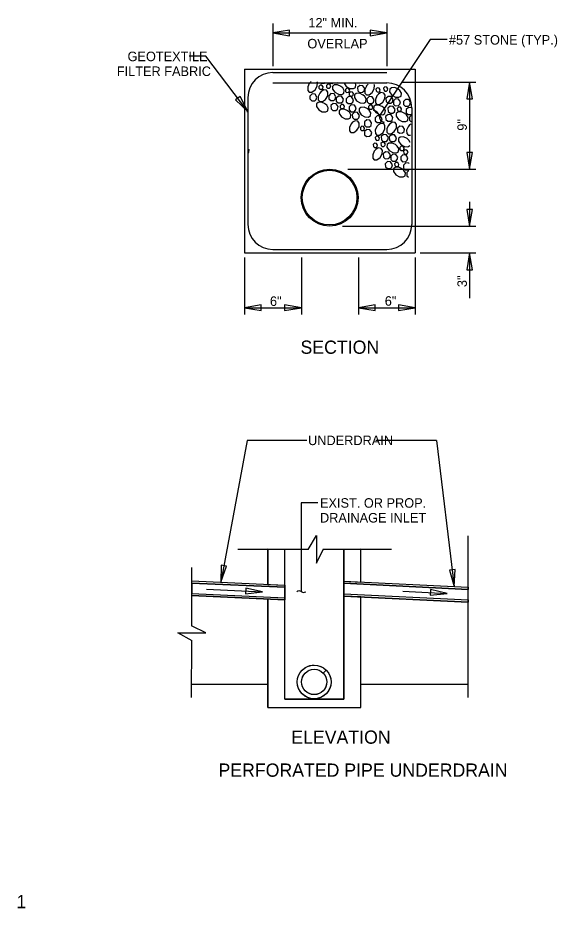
# Model space of a CAD drawing. Extents: x 1.3 to 16.3, y 0.6 to 10.4.
# Drawn here: x 11.22 to 16.31, y 0.61 to 9.03 of the extents above; entities that cross this region are included whole.
import ezdxf

# ---------------------------------------------------------------- set-up
doc = ezdxf.new("R2010")
doc.units = 0
for name, color, linetype in [('SD_P_Dimension Lines', 7, 'Continuous'), ('SD_P_Dimension Text', 7, 'Continuous'), ('SD_P_Frame', 7, 'Continuous'), ('SD_P_Hatching', 7, 'Continuous'), ('SD_P_Prop Object Lines', 7, 'Continuous'), ('SD_P_Shading', 7, 'Continuous'), ('SD_P_Subtitles', 7, 'Continuous'), ('SD_X_Exist Object Lines', 7, 'Continuous')]:
    doc.layers.add(name, color=color, linetype=linetype)

msp = doc.modelspace()

# ---------------------------------------------------------------- linework, layer by layer
at = {"layer": 'SD_P_Dimension Lines'}
for p, q in [((13.6279, 8.9702), (13.6279, 8.567)), ((14.7041, 8.9702), (14.7041, 8.567)), ((13.6279, 8.8827), (14.7041, 8.8827)), ((13.7862, 8.9092), (13.628, 8.8827)), ((13.628, 8.8827), (13.7862, 8.8561)), ((13.7862, 8.8561), (13.7862, 8.9092)), ((14.7041, 8.8827), (14.5459, 8.9093)), ((14.5459, 8.9093), (14.5459, 8.8562)), ((14.5459, 8.8562), (14.7041, 8.8827)), ((15.1144, 8.8213), (14.6305, 8.0971)), ((15.2734, 8.8213), (15.1144, 8.8213)), ((12.9961, 8.6631), (12.8371, 8.6631)), ((13.3925, 8.1388), (12.9961, 8.6631)), ((14.8414, 8.4175), (15.5454, 8.4175)), ((15.4853, 8.4174), (15.4587, 8.2592)), ((15.5119, 8.2592), (15.4853, 8.4174)), ((15.4854, 8.4175), (15.4854, 7.5951)), ((13.3186, 8.2813), (13.2761, 8.2493)), ((13.2761, 8.2493), (13.3925, 8.1389)), ((13.3925, 8.1389), (13.3186, 8.2813)), ((15.4587, 8.2592), (15.5119, 8.2592)), ((15.4588, 7.7534), (15.4854, 7.5952)), ((15.512, 7.7534), (15.4588, 7.7534)), ((15.4854, 7.5952), (15.512, 7.7534)), ((14.3365, 7.5951), (15.5454, 7.5951)), ((15.4854, 7.286), (15.4854, 7.057)), ((15.4588, 7.2153), (15.4854, 7.0571)), ((15.512, 7.2153), (15.4588, 7.2153)), ((15.4854, 7.0571), (15.512, 7.2153)), ((14.287, 7.057), (15.5454, 7.057)), ((13.3589, 6.7598), (13.3589, 6.2209)), ((13.897, 6.7598), (13.897, 6.2209)), ((14.4351, 6.7598), (14.4351, 6.2209)), ((14.9732, 6.7598), (14.9732, 6.2209)), ((15.0175, 6.8032), (15.5454, 6.8032)), ((15.4853, 6.8032), (15.4587, 6.645)), ((15.5119, 6.645), (15.4853, 6.8032)), ((15.4854, 6.8032), (15.4854, 6.3776)), ((15.4587, 6.645), (15.5119, 6.645)), ((13.5172, 6.313), (13.3589, 6.2864)), ((13.5172, 6.2598), (13.5172, 6.313)), ((13.8969, 6.2865), (13.7387, 6.3131)), ((13.7387, 6.3131), (13.7387, 6.2599)), ((14.5933, 6.313), (14.4351, 6.2864)), ((14.5933, 6.2598), (14.5933, 6.313)), ((14.9731, 6.2865), (14.8149, 6.3131)), ((14.8149, 6.3131), (14.8149, 6.2599)), ((13.3589, 6.2864), (13.897, 6.2864)), ((13.3589, 6.2864), (13.5172, 6.2598)), ((13.7387, 6.2599), (13.8969, 6.2865)), ((14.4351, 6.2864), (14.9732, 6.2864)), ((14.4351, 6.2864), (14.5933, 6.2598)), ((14.8149, 6.2599), (14.9731, 6.2865)), ((13.3837, 5.0325), (13.1353, 3.6938)), ((13.9485, 5.0325), (13.3837, 5.0325)), ((15.1735, 5.0325), (14.6018, 5.0325)), ((15.1735, 5.0325), (15.3413, 3.6513)), ((14.0538, 4.4412), (13.8965, 4.4412)), ((13.8965, 4.4412), (13.8965, 3.6035)), ((13.1381, 3.8543), (13.1354, 3.6939)), ((13.1354, 3.6939), (13.1904, 3.8446)), ((13.1904, 3.8446), (13.1381, 3.8543)), ((15.3487, 3.8116), (15.2959, 3.8052)), ((15.2959, 3.8052), (15.3414, 3.6514)), ((15.3414, 3.6514), (15.3487, 3.8116)), ((13.0018, 3.6277), (13.5299, 3.6026)), ((13.3731, 3.6367), (13.3705, 3.5836)), ((13.5298, 3.6027), (13.3731, 3.6367)), ((15.1161, 3.6225), (15.113, 3.5695)), ((15.2725, 3.5869), (15.1161, 3.6225)), ((13.3705, 3.5836), (13.5298, 3.6027)), ((14.8557, 3.6084), (15.2725, 3.5868)), ((15.113, 3.5695), (15.2725, 3.5869))]:
    msp.add_line(p, q, dxfattribs=at)
for centre, radius, start, end in [((14.5737, 8.0923), 0.057, 4.83358, 86.6127), ((14.6878, 8.0966), 0.0574, 179.48853, 260.5187), ((13.8775, 3.5783), 0.0316, 53.07074, 134.84986), ((13.918, 3.6272), 0.0319, 227.72569, 308.75587)]:
    msp.add_arc(centre, radius, start, end, dxfattribs=at)
at = {"layer": 'SD_P_Hatching'}
for points in [[(13.972, 8.4061), (13.9574, 8.3724), (13.958, 8.34), (13.9713, 8.3243), (13.9971, 8.3241), (14.0272, 8.3453), (14.0461, 8.38), (14.0488, 8.4133), (14.0443, 8.4203)], [(13.9894, 8.4229), (13.9856, 8.4206), (13.9708, 8.404)], [(14.071, 8.3142), (14.0565, 8.2804), (14.0571, 8.2491), (14.0704, 8.2334), (14.0962, 8.2332), (14.1263, 8.2533), (14.1462, 8.2879), (14.1478, 8.3213), (14.1358, 8.3402), (14.1091, 8.3447), (14.0847, 8.3297), (14.0699, 8.3131)], [(14.1018, 8.3719), (14.0917, 8.3875), (14.0735, 8.3895), (14.0611, 8.3771), (14.0624, 8.3598), (14.0727, 8.3507), (14.0889, 8.3499), (14.099, 8.3581), (14.1018, 8.3719)], [(14.1203, 8.4107), (14.1119, 8.4039), (14.0828, 8.4061), (14.0778, 8.4107)], [(14.1755, 8.3814), (14.1644, 8.397), (14.1472, 8.3989), (14.1337, 8.3866), (14.135, 8.3693), (14.1453, 8.3591), (14.1626, 8.3594), (14.1705, 8.3665), (14.1755, 8.3814)], [(14.1968, 8.4107), (14.1872, 8.4029), (14.1571, 8.4039), (14.1508, 8.4107)], [(14.2722, 8.3768), (14.2395, 8.3912), (14.2072, 8.3906), (14.1914, 8.3774), (14.1902, 8.3516), (14.2125, 8.3214), (14.2471, 8.3025), (14.2793, 8.2999), (14.2993, 8.3119), (14.3017, 8.3387), (14.2877, 8.3631), (14.2711, 8.3768)], [(14.2523, 8.4107), (14.2507, 8.4093), (14.24, 8.4107)], [(14.3006, 8.4081), (14.3006, 8.4077), (14.3207, 8.3777), (14.3554, 8.3588), (14.3887, 8.3561), (14.4086, 8.3681), (14.411, 8.3949), (14.4067, 8.403)], [(14.3535, 8.3416), (14.3425, 8.3583), (14.3253, 8.3602), (14.3129, 8.3479), (14.3131, 8.3306), (14.3234, 8.3204), (14.3407, 8.3218), (14.3496, 8.3278), (14.3535, 8.3416)], [(14.4954, 8.3564), (14.4773, 8.3842), (14.4483, 8.3867), (14.4269, 8.3662), (14.4287, 8.3359), (14.4463, 8.3211), (14.4754, 8.3218), (14.4889, 8.3341), (14.4954, 8.3564)], [(14.5116, 8.3804), (14.497, 8.3466), (14.4977, 8.3143), (14.5109, 8.2986), (14.5368, 8.2984), (14.5669, 8.3196), (14.5857, 8.3543), (14.5884, 8.3875), (14.5839, 8.3946)], [(14.529, 8.3972), (14.5252, 8.3949), (14.5104, 8.3783)], [(14.6414, 8.3462), (14.6314, 8.3618), (14.6131, 8.3637), (14.6007, 8.3514), (14.602, 8.3341), (14.6124, 8.325), (14.6285, 8.3242), (14.6386, 8.3324), (14.6414, 8.3462)], [(14.7151, 8.3557), (14.704, 8.3713), (14.6868, 8.3732), (14.6733, 8.3609), (14.6747, 8.3436), (14.685, 8.3334), (14.7022, 8.3336), (14.7101, 8.3408), (14.7151, 8.3557)], [(14.8118, 8.351), (14.7791, 8.3655), (14.7468, 8.3649), (14.7311, 8.3517), (14.7298, 8.3259), (14.7521, 8.2957), (14.7868, 8.2768), (14.819, 8.2742), (14.8389, 8.2862), (14.8413, 8.313), (14.8274, 8.3374), (14.8108, 8.3511)], [(14.0434, 8.2767), (14.0264, 8.3044), (13.9974, 8.3069), (13.9759, 8.2864), (13.9778, 8.2583), (13.9953, 8.2413), (14.0234, 8.2421), (14.038, 8.2543), (14.0434, 8.2767)], [(14.2234, 8.2789), (14.2064, 8.3066), (14.1763, 8.3091), (14.1549, 8.2886), (14.1567, 8.2594), (14.1743, 8.2435), (14.2034, 8.2443), (14.2169, 8.2566), (14.2234, 8.2789)], [(14.2935, 8.2572), (14.2753, 8.2839), (14.2474, 8.2864), (14.226, 8.2669), (14.2268, 8.2367), (14.2443, 8.2208), (14.2734, 8.2216), (14.2881, 8.2349), (14.2935, 8.2572)], [(14.388, 8.2506), (14.371, 8.2783), (14.342, 8.2808), (14.3206, 8.2613), (14.3213, 8.2311), (14.3389, 8.2152), (14.368, 8.216), (14.3826, 8.2293), (14.388, 8.2506)], [(14.3896, 8.3087), (14.3796, 8.3242), (14.3614, 8.3262), (14.3479, 8.3139), (14.3492, 8.2966), (14.3606, 8.2864), (14.3779, 8.2877), (14.3858, 8.2959), (14.3896, 8.3087)], [(14.4795, 8.2958), (14.4448, 8.3125), (14.4134, 8.3108), (14.3977, 8.2975), (14.3976, 8.2717), (14.4177, 8.2416), (14.4523, 8.2227), (14.4867, 8.22), (14.5056, 8.232), (14.5079, 8.2589), (14.4951, 8.2832), (14.4786, 8.298)], [(14.583, 8.251), (14.566, 8.2787), (14.537, 8.2812), (14.5156, 8.2607), (14.5175, 8.2325), (14.535, 8.2156), (14.563, 8.2164), (14.5776, 8.2286), (14.583, 8.251)], [(14.6106, 8.2884), (14.5961, 8.2547), (14.5968, 8.2234), (14.61, 8.2077), (14.6359, 8.2075), (14.6659, 8.2276), (14.6859, 8.2622), (14.6875, 8.2956), (14.6754, 8.3144), (14.6487, 8.319), (14.6243, 8.304), (14.6095, 8.2874)], [(14.763, 8.2532), (14.746, 8.2809), (14.716, 8.2834), (14.6945, 8.2629), (14.6964, 8.2337), (14.7139, 8.2178), (14.743, 8.2186), (14.7566, 8.2309), (14.763, 8.2532)], [(14.8331, 8.2315), (14.815, 8.2582), (14.7871, 8.2606), (14.7657, 8.2412), (14.7664, 8.211), (14.7839, 8.1951), (14.8131, 8.1958), (14.8277, 8.2091), (14.8331, 8.2315)], [(14.9276, 8.2249), (14.9106, 8.2526), (14.8816, 8.2551), (14.8602, 8.2356), (14.8609, 8.2054), (14.8785, 8.1895), (14.9076, 8.1903), (14.9223, 8.2036), (14.9276, 8.2249)], [(14.1211, 8.2126), (14.0873, 8.2272), (14.0561, 8.2265), (14.0403, 8.2133), (14.0391, 8.1875), (14.0614, 8.1573), (14.0938, 8.1375), (14.1271, 8.1359), (14.1471, 8.1478), (14.1505, 8.1746), (14.1366, 8.199), (14.1201, 8.2138)], [(14.2438, 8.1863), (14.2256, 8.2131), (14.1967, 8.2155), (14.1753, 8.1961), (14.1771, 8.1658), (14.1947, 8.151), (14.2227, 8.1507), (14.2373, 8.1629), (14.2438, 8.1863)], [(14.3356, 8.1464), (14.3019, 8.162), (14.2695, 8.1603), (14.2537, 8.1471), (14.2525, 8.1213), (14.2748, 8.0911), (14.3094, 8.0722), (14.3428, 8.0706), (14.3616, 8.0816), (14.365, 8.1084), (14.35, 8.1328), (14.3335, 8.1476)], [(14.3032, 8.19), (14.2932, 8.2066), (14.276, 8.2074), (14.2625, 8.1951), (14.2638, 8.1778), (14.2742, 8.1687), (14.2925, 8.1689), (14.3004, 8.1761), (14.3032, 8.19)], [(14.4134, 8.1739), (14.3974, 8.2006), (14.3685, 8.2041), (14.3471, 8.1836), (14.3478, 8.1544), (14.3653, 8.1374), (14.3945, 8.1382), (14.4091, 8.1515), (14.4134, 8.1739)], [(14.524, 8.1654), (14.4892, 8.1811), (14.4578, 8.1794), (14.4421, 8.1661), (14.4419, 8.1392), (14.4631, 8.1102), (14.4967, 8.0913), (14.5299, 8.0876), (14.55, 8.1017), (14.5523, 8.1275), (14.5384, 8.1518), (14.5219, 8.1666)], [(14.5712, 8.1837), (14.5611, 8.1992), (14.5429, 8.2012), (14.5315, 8.1888), (14.5318, 8.1715), (14.5421, 8.1624), (14.5594, 8.1627), (14.5683, 8.1698), (14.5712, 8.1837)], [(14.6607, 8.1869), (14.627, 8.2015), (14.5957, 8.2008), (14.58, 8.1876), (14.5787, 8.1618), (14.601, 8.1316), (14.6334, 8.1117), (14.6668, 8.1102), (14.6867, 8.1221), (14.6902, 8.1489), (14.6762, 8.1733), (14.6597, 8.1881)], [(14.7834, 8.1606), (14.7653, 8.1873), (14.7363, 8.1898), (14.7149, 8.1704), (14.7167, 8.1401), (14.7343, 8.1253), (14.7623, 8.125), (14.7769, 8.1372), (14.7834, 8.1606)], [(14.8428, 8.1643), (14.8328, 8.1809), (14.8156, 8.1817), (14.8021, 8.1694), (14.8034, 8.1521), (14.8138, 8.143), (14.8321, 8.1432), (14.84, 8.1504), (14.8428, 8.1643)], [(14.9395, 8.1708), (14.937, 8.1748), (14.9081, 8.1784), (14.8867, 8.1579), (14.8874, 8.1287), (14.905, 8.1117), (14.9341, 8.1125), (14.9368, 8.115)], [(13.3824, 8.1407), (13.3885, 8.1412)], [(14.4456, 8.1035), (14.4285, 8.1301), (14.3985, 8.1337), (14.3781, 8.1121), (14.3789, 8.0829), (14.3964, 8.067), (14.4256, 8.0678), (14.4402, 8.08), (14.4456, 8.1035)], [(14.6606, 8.0717), (14.6425, 8.0984), (14.6146, 8.1008), (14.5932, 8.0813), (14.594, 8.0522), (14.6126, 8.0362), (14.6406, 8.036), (14.6553, 8.0493), (14.6606, 8.0717)], [(14.7614, 8.083), (14.7454, 8.1096), (14.7154, 8.1132), (14.6929, 8.0928), (14.6958, 8.0635), (14.7134, 8.0476), (14.7414, 8.0484), (14.7559, 8.0596), (14.7614, 8.083)], [(14.8752, 8.1207), (14.8415, 8.1363), (14.8091, 8.1346), (14.7934, 8.1214), (14.7921, 8.0956), (14.8144, 8.0654), (14.8491, 8.0465), (14.8824, 8.0449), (14.9012, 8.0559), (14.9046, 8.0827), (14.8896, 8.1071), (14.8731, 8.1219)], [(14.9364, 8.1061), (14.9177, 8.0863), (14.9185, 8.0572), (14.9334, 8.0437)], [(14.3663, 8.0221), (14.3518, 7.9883), (14.3524, 7.9571), (14.3657, 7.9413), (14.3915, 7.9412), (14.4216, 7.9624), (14.4415, 7.9959), (14.4431, 8.0292), (14.4312, 8.0492), (14.4044, 8.0526), (14.38, 8.0387), (14.3663, 8.0221)], [(14.4947, 7.9815), (14.4836, 7.9971), (14.4665, 8.0001), (14.4541, 7.9878), (14.4543, 7.9694), (14.4646, 7.9603), (14.483, 7.9605), (14.4908, 7.9677), (14.4947, 7.9815)], [(14.5607, 8.0322), (14.5426, 8.059), (14.5137, 8.0625), (14.4922, 8.042), (14.494, 8.0117), (14.5105, 7.9959), (14.5407, 7.9966), (14.5553, 8.0088), (14.5607, 8.0322)], [(14.6097, 7.9987), (14.5952, 7.9649), (14.5959, 7.9336), (14.6102, 7.9178), (14.6349, 7.9167), (14.6651, 7.9389), (14.685, 7.9725), (14.6866, 8.0058), (14.6746, 8.0257), (14.6489, 8.028), (14.6245, 8.0141), (14.6097, 7.9976)], [(14.7202, 8.0106), (14.7046, 7.9769), (14.7052, 7.9446), (14.7185, 7.9299), (14.7454, 7.9297), (14.7744, 7.9499), (14.7943, 7.9834), (14.797, 8.0178), (14.7839, 8.0367), (14.7582, 8.039), (14.7338, 8.0251), (14.719, 8.0085)], [(14.8725, 7.9732), (14.8554, 7.9988), (14.8254, 8.0024), (14.804, 7.9829), (14.8058, 7.9527), (14.8234, 7.9368), (14.8525, 7.9375), (14.8671, 7.9498), (14.8725, 7.9732)], [(14.9059, 7.9964), (14.8914, 7.9626), (14.892, 7.9313), (14.9053, 7.9156), (14.9273, 7.9155)], [(14.9323, 8.0202), (14.9196, 8.013), (14.9059, 7.9964)], [(14.5617, 7.9406), (14.5437, 7.9684), (14.5147, 7.9709), (14.4932, 7.9504), (14.494, 7.9212), (14.5126, 7.9053), (14.5418, 7.906), (14.5553, 7.9183), (14.5617, 7.9406)], [(14.719, 7.8943), (14.7019, 7.9199), (14.673, 7.9235), (14.6515, 7.9029), (14.6523, 7.8738), (14.6698, 7.8579), (14.7, 7.8575), (14.7136, 7.8709), (14.719, 7.8943)], [(14.7953, 7.8907), (14.7772, 7.9185), (14.7483, 7.921), (14.7269, 7.9015), (14.7286, 7.8702), (14.7451, 7.8554), (14.7743, 7.8562), (14.7889, 7.8684), (14.7953, 7.8907)], [(14.6164, 7.8227), (14.6064, 7.8383), (14.5882, 7.8402), (14.5758, 7.8279), (14.5771, 7.8106), (14.5874, 7.8015), (14.6035, 7.8007), (14.6136, 7.8089), (14.6164, 7.8227)], [(14.6358, 7.8897), (14.6247, 7.9053), (14.6076, 7.9083), (14.5941, 7.896), (14.5964, 7.8776), (14.6067, 7.8674), (14.6229, 7.8688), (14.6319, 7.8748), (14.6358, 7.8897)], [(14.6902, 7.8322), (14.6791, 7.8478), (14.6619, 7.8497), (14.6484, 7.8374), (14.6497, 7.8201), (14.66, 7.8099), (14.6773, 7.8101), (14.6851, 7.8173), (14.6902, 7.8322)], [(14.7869, 7.8275), (14.7542, 7.842), (14.7218, 7.8414), (14.7061, 7.8282), (14.7049, 7.8024), (14.7272, 7.7722), (14.7618, 7.7533), (14.794, 7.7507), (14.814, 7.7627), (14.8163, 7.7895), (14.8024, 7.8139), (14.7858, 7.8276)], [(14.8962, 7.8837), (14.8625, 7.8994), (14.8312, 7.8976), (14.8155, 7.8844), (14.8153, 7.8585), (14.8354, 7.8285), (14.8701, 7.8096), (14.9034, 7.8069), (14.9227, 7.8185)], [(14.9241, 7.8486), (14.9128, 7.87), (14.8963, 7.8848)], [(13.3925, 7.7873), (13.3995, 7.7808), (13.3984, 7.755), (13.3925, 7.7471)], [(14.5857, 7.7649), (14.5711, 7.7312), (14.5718, 7.6999), (14.5851, 7.6842), (14.6109, 7.684), (14.641, 7.7041), (14.6609, 7.7387), (14.6625, 7.7721), (14.6505, 7.7909), (14.6238, 7.7955), (14.5993, 7.7805), (14.5846, 7.7639)], [(14.7381, 7.7297), (14.7211, 7.7574), (14.691, 7.7599), (14.6696, 7.7394), (14.6714, 7.7102), (14.689, 7.6943), (14.7181, 7.6951), (14.7316, 7.7074), (14.7381, 7.7297)], [(14.8682, 7.7924), (14.8571, 7.8091), (14.84, 7.811), (14.8275, 7.7987), (14.8278, 7.7814), (14.8381, 7.7712), (14.8554, 7.7726), (14.8643, 7.7786), (14.8682, 7.7924)], [(14.9043, 7.7595), (14.8943, 7.775), (14.8761, 7.777), (14.8626, 7.7647), (14.8639, 7.7474), (14.8753, 7.7371), (14.8926, 7.7385), (14.9005, 7.7467), (14.9043, 7.7595)], [(14.7584, 7.6371), (14.7403, 7.6638), (14.7113, 7.6663), (14.6899, 7.6469), (14.6917, 7.6166), (14.7093, 7.6018), (14.7373, 7.6015), (14.7519, 7.6137), (14.7584, 7.6371)], [(14.8081, 7.708), (14.79, 7.7347), (14.7621, 7.7371), (14.7407, 7.7177), (14.7414, 7.6875), (14.759, 7.6716), (14.7881, 7.6723), (14.8028, 7.6856), (14.8081, 7.708)], [(14.8179, 7.6408), (14.8079, 7.6574), (14.7907, 7.6582), (14.7772, 7.6459), (14.7785, 7.6286), (14.7888, 7.6195), (14.8072, 7.6197), (14.8151, 7.6269), (14.8179, 7.6408)], [(14.9026, 7.7014), (14.8856, 7.7291), (14.8567, 7.7316), (14.8353, 7.7121), (14.836, 7.6819), (14.8535, 7.666), (14.8827, 7.6668), (14.8973, 7.6801), (14.9026, 7.7014)], [(14.8503, 7.5972), (14.8165, 7.6128), (14.7841, 7.6111), (14.7684, 7.5979), (14.7672, 7.5721), (14.7895, 7.5419), (14.8241, 7.523), (14.8574, 7.5214), (14.8763, 7.5324), (14.8797, 7.5592), (14.8647, 7.5836), (14.8482, 7.5984)], [(14.9145, 7.6473), (14.9121, 7.6513), (14.8832, 7.6549), (14.8617, 7.6344), (14.8625, 7.6052), (14.88, 7.5882), (14.9091, 7.589), (14.9119, 7.5915)], [(14.9115, 7.5826), (14.8928, 7.5628), (14.8936, 7.5337), (14.9085, 7.5202)]]:
    msp.add_lwpolyline(points, dxfattribs=at)
at = {"layer": 'SD_P_Prop Object Lines'}
for p, q in [((13.3589, 8.5416), (13.3589, 6.8032)), ((13.3589, 8.5416), (14.9732, 8.5416)), ((13.6279, 8.508), (14.7041, 8.508)), ((14.9732, 8.5416), (14.9732, 6.8032)), ((13.6279, 8.4107), (14.7041, 8.4107)), ((13.3925, 8.2726), (13.3925, 7.0723)), ((14.9395, 8.1753), (14.9395, 7.0723)), ((13.6279, 6.8368), (14.7041, 6.8368)), ((13.3589, 6.8032), (14.9732, 6.8032)), ((13.5808, 3.6715), (13.5808, 4.003)), ((13.7401, 2.5882), (13.7401, 4.0022)), ((14.2983, 2.5882), (14.2983, 4.0022)), ((14.4575, 3.6941), (14.4575, 4.003)), ((12.8626, 3.7038), (13.7401, 3.6643)), ((12.8626, 3.6844), (13.7401, 3.645)), ((14.2983, 3.7018), (15.4734, 3.645)), ((14.2983, 3.682), (15.4734, 3.6242)), ((12.8626, 3.5847), (13.7401, 3.5445)), ((12.8626, 3.5653), (13.7401, 3.5251)), ((14.2983, 3.583), (15.4734, 3.5251)), ((14.2983, 3.5619), (15.4734, 3.5051)), ((14.4575, 2.5085), (14.4575, 3.5542)), ((13.5808, 2.5085), (13.5808, 3.5316)), ((12.8626, 2.7281), (13.5808, 2.7281)), ((14.4575, 2.7281), (15.4734, 2.7281)), ((13.7401, 2.5882), (14.2983, 2.5882)), ((13.5808, 2.5085), (14.4575, 2.5085))]:
    msp.add_line(p, q, dxfattribs=at)
for centre, radius in [((14.1637, 7.3261), 0.2691), ((14.1637, 7.3261), 0.2583), ((14.0179, 2.7497), 0.1594), ((14.0179, 2.7497), 0.1196)]:
    msp.add_circle(centre, radius, dxfattribs=at)
for centre, start, end in [((13.6279, 8.2726), 90, 180), ((14.7041, 8.1753), 0, 90), ((13.6279, 7.0723), 180, 270), ((14.7041, 7.0723), 270, 0)]:
    msp.add_arc(centre, 0.2354, start, end, dxfattribs=at)
at = {"layer": 'SD_P_Shading'}
msp.add_lwpolyline([(14.8269, 7.057), (14.9732, 7.057), (14.9732, 6.8032)], dxfattribs=at)
for points in [[(13.5808, 4.003), (13.5808, 3.6715), (13.7401, 3.6643), (13.7401, 3.5251), (13.5808, 3.5316), (13.5808, 2.5085), (14.4575, 2.5085), (14.4575, 3.5542), (14.2983, 3.5619), (14.2983, 3.7018), (14.4575, 3.6941), (14.4575, 4.003), (14.2983, 4.0022), (14.2983, 2.5882), (13.7401, 2.5882), (13.7401, 4.0022)], [(12.8626, 3.7038), (13.7401, 3.6643), (13.7401, 3.645), (12.8626, 3.6844), (12.8626, 3.5847), (13.7401, 3.5445), (13.7401, 3.5251), (12.8626, 3.5653)], [(14.2983, 3.7018), (15.4734, 3.645), (15.4734, 3.6242), (14.2983, 3.682), (14.2983, 3.583), (15.4734, 3.5251), (15.4734, 3.5051), (14.2983, 3.5619)], [(13.9187, 2.8745), (13.9368, 2.8869), (13.9557, 2.8964), (13.9775, 2.9039), (13.998, 2.9078), (14.0179, 2.9091), (14.0487, 2.9061), (14.0789, 2.8969), (14.1067, 2.882), (14.1306, 2.8624), (14.1024, 2.8342), (14.1178, 2.8154), (14.1282, 2.7958), (14.135, 2.7739), (14.1374, 2.7497), (14.1358, 2.7297), (14.1295, 2.7068), (14.1182, 2.6846), (14.1024, 2.6651), (14.085, 2.6507), (14.0657, 2.6401), (14.0435, 2.6329), (14.0179, 2.6301), (13.9948, 2.6324), (13.9725, 2.6391), (13.9516, 2.6502), (13.9334, 2.6651), (13.9188, 2.6829), (13.908, 2.7026), (13.9008, 2.7256), (13.8983, 2.7497), (13.9008, 2.7738), (13.9079, 2.7966), (13.9191, 2.817), (13.9334, 2.8342), (13.9539, 2.8507), (13.9736, 2.8607), (13.9922, 2.8664), (14.0179, 2.8692), (14.0451, 2.8661), (14.062, 2.8608), (14.0814, 2.8509), (14.1024, 2.8342), (14.1306, 2.8624), (14.1521, 2.8356), (14.166, 2.8086), (14.1745, 2.7795), (14.1773, 2.7497), (14.1747, 2.7209), (14.1665, 2.6919), (14.1511, 2.6621), (14.1306, 2.637), (14.1079, 2.6181), (14.0784, 2.6022), (14.0476, 2.5931), (14.0179, 2.5903), (13.9866, 2.5934), (13.9566, 2.6025), (13.9309, 2.6161), (13.9052, 2.637), (13.8852, 2.6614), (13.8707, 2.6886), (13.8612, 2.7204), (13.8585, 2.7497), (13.8616, 2.7809), (13.8707, 2.8109), (13.8862, 2.8394), (13.9052, 2.8624)]]:
    msp.add_lwpolyline(points, close=True, dxfattribs=at)
at = {"layer": 'SD_X_Exist Object Lines'}
for p, q in [((13.9618, 4.0022), (14.0393, 4.1343)), ((14.0393, 4.1343), (14.0393, 3.871)), ((15.4709, 2.6031), (15.4717, 4.1291)), ((13.2981, 4.0044), (13.9603, 4.0042)), ((14.0393, 3.871), (14.1017, 4.0022)), ((14.0998, 4.0041), (14.7476, 4.0039)), ((12.8628, 3.2778), (12.862, 3.8317)), ((12.8641, 3.137), (12.7306, 3.2152)), ((12.7306, 3.2152), (12.9932, 3.2152)), ((12.9932, 3.2152), (12.8641, 3.2755)), ((12.8604, 2.6031), (12.8623, 3.1396))]:
    msp.add_line(p, q, dxfattribs=at)

# ---------------------------------------------------------------- texts
at = {"layer": 'SD_P_Dimension Text'}
for s, p in [('12" MIN.', (13.9629, 8.9341)), ('#57 STONE (TYP.)', (15.2907, 8.7723)), ('OVERLAP', (13.9537, 8.7363)), ('GEOTEXTILE', (12.2551, 8.6157)), ('FILTER FABRIC', (12.1538, 8.4757)), ('6"', (13.6002, 6.303)), ('6"', (14.6849, 6.3047))]:
    msp.add_text(s, height=0.09, dxfattribs=at).set_placement(p)
for s, rotation, p in [('9"', 90, (15.4604, 7.9587)), ('3"', 90, (15.4604, 6.4807)), ('UNDERDRAIN', 359.99994, (13.9604, 4.9877)), ('EXIST. OR PROP.', 359.99994, (14.0727, 4.3961)), ('DRAINAGE INLET', 359.99994, (14.0727, 4.2561))]:
    msp.add_text(s, height=0.09, rotation=rotation, dxfattribs=at).set_placement(p)
at = {"layer": 'SD_P_Frame'}
msp.add_text('1', height=0.125, dxfattribs=at).set_placement((11.206, 0.6119))
at = {"layer": 'SD_P_Subtitles'}
for s, p in [('SECTION', (13.8889, 5.8505)), ('ELEVATION', (13.8017, 2.1659)), ('PERFORATED PIPE UNDERDRAIN', (13.1139, 1.8542))]:
    msp.add_text(s, height=0.125, dxfattribs=at).set_placement(p)

doc.saveas('drawing.dxf')
